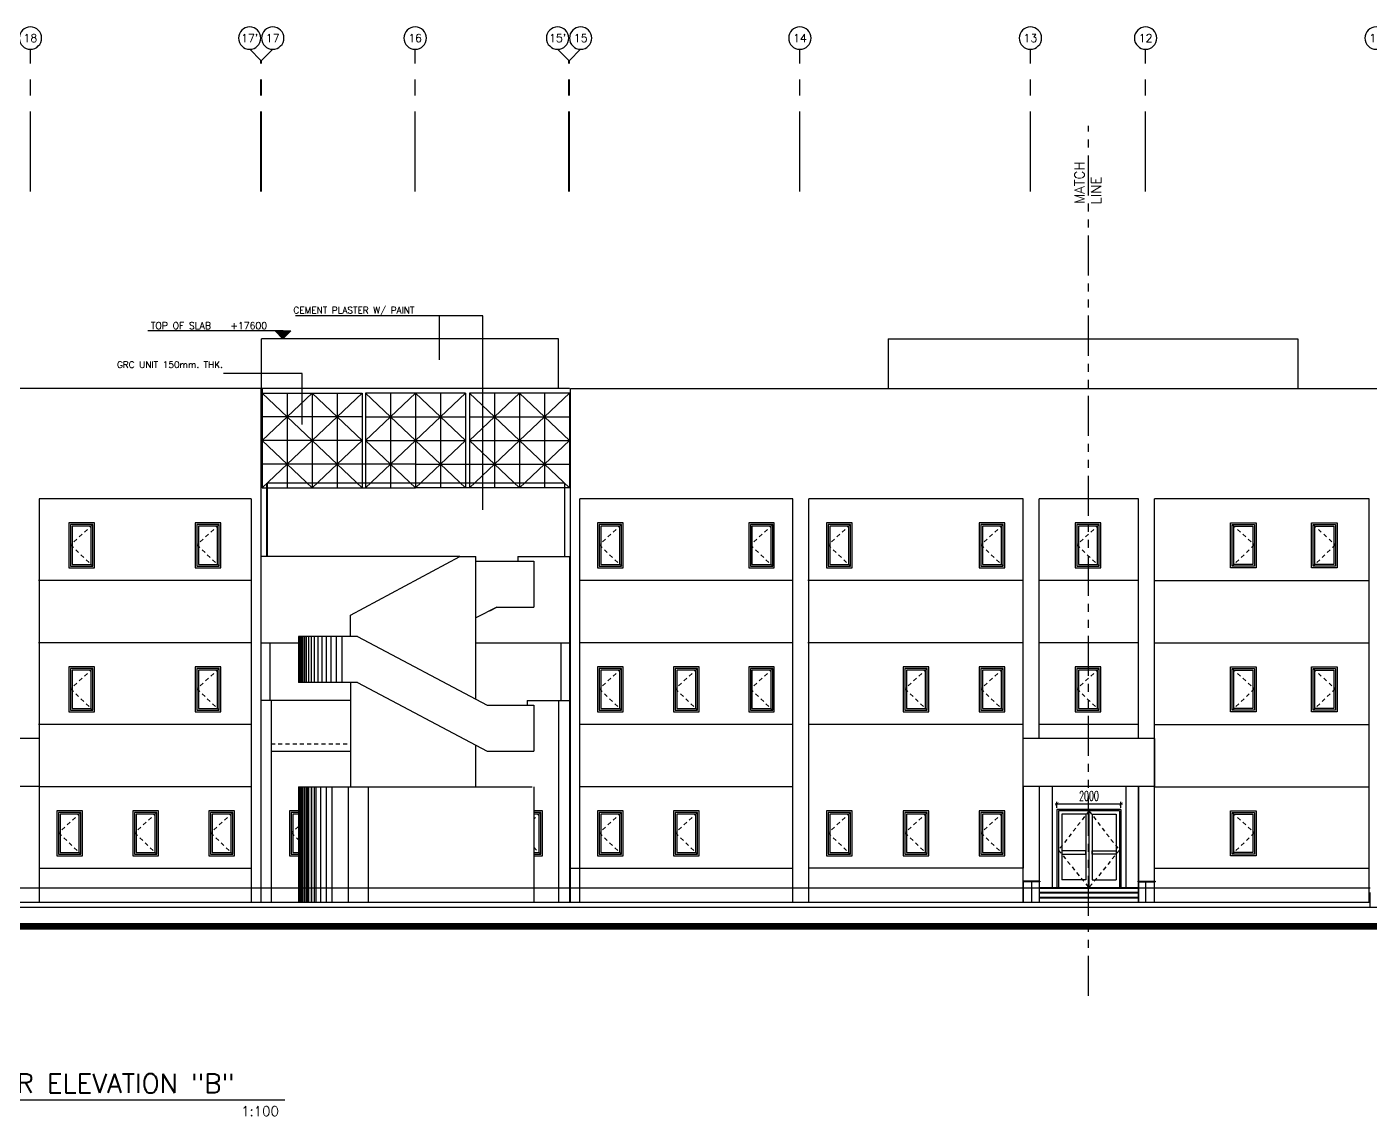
# Model space of a CAD drawing. Extents: x 417569 to 835280, y 43365 to 86819.
# Drawn here: x 417730.31 to 417772.28, y 43390.97 to 43424.99 of the extents above; entities that cross this region are included whole.
import ezdxf
from ezdxf.enums import TextEntityAlignment as Align

# ---------------------------------------------------------------- set-up
doc = ezdxf.new("R2010")
doc.units = 0
doc.header["$MEASUREMENT"] = 0
doc.header["$PDMODE"] = 3
doc.header["$PDSIZE"] = 0.1
for name, pattern in [('CENTERX2', [4, 2.5, -0.5, 0.5, -0.5]), ('HIDDEN2', [0.1875, 0.125, -0.0625]), ('PHANTOM', [2.5, 1.25, -0.25, 0.25, -0.25, 0.25, -0.25])]:
    doc.linetypes.add(name, pattern=pattern)
doc.layers.get('0').update_dxf_attribs({"linetype": 'CONTINUOUS'})
doc.layers.get('DEFPOINTS').update_dxf_attribs({"linetype": 'CONTINUOUS'})
for name, color, linetype in [('AX', 6, 'CONTINUOUS'), ('AX-CR', 2, 'CONTINUOUS'), ('AX-TXT', 2, 'CONTINUOUS'), ('AXES', 11, 'CENTERX2'), ('AXES3', 1, 'PHANTOM'), ('BORDER', 4, 'CONTINUOUS'), ('DIM-IN', 7, 'CONTINUOUS'), ('DIM-OUT', 4, 'CONTINUOUS'), ('DOOR', 7, 'CONTINUOUS'), ('EL', 2, 'CONTINUOUS'), ('EL-LEVS', 4, 'CONTINUOUS'), ('EL-LEVT', 4, 'CONTINUOUS'), ('HAT', 11, 'CONTINUOUS'), ('Hatch', 4, 'CONTINUOUS'), ('STR', 5, 'CONTINUOUS'), ('WALL', 2, 'CONTINUOUS'), ('WIN', 4, 'CONTINUOUS')]:
    doc.layers.add(name, color=color, linetype=linetype)
doc.styles.add('ROMANS', font='ROMANS.shx', dxfattribs={"width": 0.6})
doc.styles.add('S', font='ROMANS.SHX')
doc.dimstyles.new('STANDARD in', dxfattribs={"dimtxt": 0.3, "dimasz": 0.1, "dimexe": 0.07, "dimexo": 0.05, "dimgap": 0.1, "dimtad": 1, "dimdec": 0, "dimlfac": 1000, "dimzin": 0, "dimdsep": 46, "dimtxsty": 'ROMANS', "dimblk": 'ARCHTICK', "dimcen": 0.05, "dimdle": 0.05, "dimclrd": 4, "dimclre": 4, "dimclrt": 2, "dimadec": 0, "dimazin": 0, "dimtfac": 1, "dimtdec": 0, "dimtmove": 2, "dimatfit": 3, "dimldrblk": 'ARCHTICK', "dimfxl": 0, "dimtolj": 1, "dimtzin": 0, "dimarcsym": 0})

# ---------------------------------------------------------------- blocks, each defined once
blk = doc.blocks.new('EL-LEV1')
at = {"layer": 'EL-LEVS'}
blk.add_lwpolyline([(0, 0), (300, 300), (-300, 300)], close=True, dxfattribs=at)
blk.add_solid([(-300, 300), (300, 300), (0, 0)], dxfattribs=at)
at = {"layer": 'EL-LEVT', "style": 'S'}
for tag, p in [('+0000', (534, 369)), ('ELEVATION', (2089, 369))]:
    blk.add_attdef(tag, p, '', height=260, dxfattribs=at)
blk = doc.blocks.new('AXU')
at = {"layer": 'AX-CR'}
blk.add_circle((0, 350), 350, dxfattribs=at)
at = {"layer": 'AX-TXT', "style": 'ROMANS'}
blk.add_attdef('AX', text='', height=250, dxfattribs=at).set_placement((0, 350), align=Align.MIDDLE)
blk = doc.blocks.new('_ARCHTICK')
at = {"color": 0, "linetype": 'ByBlock', "const_width": 0.15}
blk.add_lwpolyline([(-0.5, -0.5), (0.5, 0.5)], dxfattribs=at)
blk = doc.blocks.new('*D36')
at = {"layer": 'DEFPOINTS', "color": 0}
for p in [(417762.493, 43400.55), (417764.493, 43400.72), (417764.493, 43400.55)]:
    blk.add_point(p, dxfattribs=at)
at = {"layer": 'Hatch', "color": 4, "lineweight": -2}
for p, q in [((417762.443, 43400.72), (417764.543, 43400.72)), ((417762.493, 43400.6), (417762.493, 43400.79)), ((417764.493, 43400.6), (417764.493, 43400.79))]:
    blk.add_line(p, q, dxfattribs=at)
at = {"layer": 'Hatch', "color": 4, "lineweight": -2, "xscale": 0.1, "yscale": 0.1, "zscale": 0.1, "rotation": 180}
blk.add_blockref('_ARCHTICK', (417762.493, 43400.72), dxfattribs=at)
at = {"layer": 'Hatch', "color": 4, "lineweight": -2, "xscale": 0.1, "yscale": 0.1, "zscale": 0.1}
blk.add_blockref('_ARCHTICK', (417764.493, 43400.72), dxfattribs=at)
at = {"layer": 'Hatch', "color": 2, "insert": (417763.493, 43400.97), "char_height": 0.3, "attachment_point": 5, "style": 'ROMANS'}
blk.add_mtext('\\A1;2000', dxfattribs=at)

msp = doc.modelspace()

# ---------------------------------------------------------------- linework, layer by layer
for p, q in [((417737.6438, 43413.7002), (417737.6438, 43415.2502)), ((417746.925, 43415.2502), (417737.6438, 43415.2502)), ((417746.925, 43413.7002), (417746.925, 43415.2502)), ((417737.8022, 43410.7369), (417737.8022, 43408.4535)), ((417737.8242, 43410.7369), (417737.8242, 43408.4535)), ((417747.1075, 43410.7369), (417747.1075, 43408.4535)), ((417737.9438, 43402.3697), (417740.4186, 43402.3697))]:
    msp.add_line(p, q)
at = {"color": 11, "linetype": 'HIDDEN2'}
msp.add_line((417737.9438, 43402.6002), (417740.4186, 43402.6002), dxfattribs=at)
at = {"layer": 'AXES'}
for p, q in [((417730.4238, 43419.8482), (417730.4238, 43424.2938)), ((417737.6238, 43423.9438), (417737.2738, 43424.2938)), ((417737.6238, 43419.8482), (417737.6238, 43423.9438)), ((417737.6438, 43423.9438), (417737.9938, 43424.2938)), ((417737.6438, 43419.8482), (417737.6438, 43423.9438)), ((417742.4438, 43419.8482), (417742.4438, 43424.2938)), ((417747.2438, 43423.9438), (417746.8938, 43424.2938)), ((417747.2438, 43419.8482), (417747.2438, 43423.9438)), ((417747.2638, 43423.9438), (417747.6138, 43424.2938)), ((417747.2638, 43419.8482), (417747.2638, 43423.9438)), ((417754.4638, 43419.8482), (417754.4638, 43424.2938)), ((417761.6638, 43419.8482), (417761.6638, 43424.2938)), ((417765.2638, 43419.8482), (417765.2638, 43424.2938))]:
    msp.add_line(p, q, dxfattribs=at)
at = {"layer": 'AXES3'}
msp.add_line((417763.4782, 43394.7226), (417763.4782, 43421.9033), dxfattribs=at)
at = {"layer": 'BORDER', "color": 6}
msp.add_line((417726.5929, 43391.4808), (417738.3686, 43391.4808), dxfattribs=at)
at = {"layer": 'DIM-IN', "color": 7}
for p, q in [((417739.2524, 43415.9639), (417738.7053, 43415.9639)), ((417744.5624, 43415.9639), (417739.2524, 43415.9639)), ((417743.2034, 43414.5949), (417743.2034, 43415.9639)), ((417744.5624, 43409.9117), (417744.5624, 43415.9639)), ((417738.9179, 43414.1671), (417736.4572, 43414.1671)), ((417738.9179, 43412.5729), (417738.9179, 43414.1671))]:
    msp.add_line(p, q, dxfattribs=at)
at = {"layer": 'DIM-OUT'}
for p, q in [((417737.9438, 43403.9535), (417737.6238, 43403.9535)), ((417772.2776, 43397.6502), (417772.2776, 43397.9502)), ((417772.2776, 43397.5002), (417772.2776, 43397.6502))]:
    msp.add_line(p, q, dxfattribs=at)
at = {"layer": 'DOOR'}
for p, q in [((417762.4927, 43400.5502), (417762.4927, 43398.1002)), ((417764.4927, 43400.5502), (417762.4927, 43400.5502)), ((417762.5427, 43400.5002), (417762.5427, 43398.1002)), ((417764.4427, 43400.5002), (417762.5427, 43400.5002)), ((417763.4927, 43400.5002), (417763.4927, 43398.1002)), ((417764.4427, 43400.5002), (417764.4427, 43398.1002)), ((417764.4927, 43400.5502), (417764.4927, 43398.1002)), ((417762.6427, 43400.4002), (417762.6427, 43398.3502)), ((417763.3927, 43400.4002), (417762.6427, 43400.4002)), ((417763.3927, 43400.4002), (417763.3927, 43398.3502)), ((417763.5927, 43400.4002), (417763.5927, 43398.3502)), ((417763.5927, 43400.4002), (417764.3427, 43400.4002)), ((417764.3427, 43400.4002), (417764.3427, 43398.3502)), ((417763.3927, 43398.3502), (417762.6427, 43398.3502)), ((417763.5927, 43398.3502), (417764.3427, 43398.3502))]:
    msp.add_line(p, q, dxfattribs=at)
at = {"layer": 'DOOR', "linetype": 'HIDDEN2'}
for p, q in [((417763.4927, 43400.5002), (417762.5427, 43399.2752)), ((417763.4927, 43400.5002), (417764.4427, 43399.2752)), ((417762.5427, 43399.2752), (417763.4927, 43398.1002)), ((417764.4427, 43399.2752), (417763.4927, 43398.1002))]:
    msp.add_line(p, q, dxfattribs=at)
at = {"layer": 'DOOR', "color": 4}
for points in [[(417762.6427, 43399.1502), (417763.3927, 43399.1502), (417763.3927, 43399.2502), (417762.6427, 43399.2502)], [(417764.3427, 43399.1502), (417763.5927, 43399.1502), (417763.5927, 43399.2502), (417764.3427, 43399.2502)]]:
    msp.add_lwpolyline(points, close=True, dxfattribs=at)
at = {"layer": 'EL', "color": 6}
for p, q in [((417737.6238, 43413.7002), (417713.4738, 43413.7002)), ((417737.6238, 43413.7002), (417737.6238, 43397.6502)), ((417737.6238, 43413.7002), (417737.6238, 43397.6502)), ((417747.2927, 43413.7002), (417779.6927, 43413.7002)), ((417747.2927, 43397.6502), (417747.2927, 43413.7002)), ((417730.7027, 43410.2502), (417730.7027, 43397.6502)), ((417737.3238, 43410.2502), (417730.7027, 43410.2502)), ((417737.3238, 43410.2502), (417737.3238, 43397.6502)), ((417747.5927, 43397.6502), (417747.5927, 43410.2502)), ((417754.2427, 43410.2502), (417747.5927, 43410.2502)), ((417754.2427, 43397.6502), (417754.2427, 43410.2502)), ((417754.7427, 43397.6502), (417754.7427, 43410.2502)), ((417761.4427, 43410.2502), (417754.7427, 43410.2502)), ((417761.4427, 43398.31), (417761.4427, 43410.2502)), ((417761.9427, 43402.76), (417761.9427, 43410.2502)), ((417765.0427, 43410.2502), (417761.9427, 43410.2502)), ((417765.0427, 43402.76), (417765.0427, 43410.2502)), ((417765.0427, 43403.9458), (417765.0427, 43410.2502)), ((417765.5427, 43398.31), (417765.5427, 43410.2502)), ((417772.2427, 43410.2502), (417765.5427, 43410.2502)), ((417772.2427, 43397.6502), (417772.2427, 43410.2502)), ((417740.6441, 43405.946), (417738.7971, 43405.946)), ((417738.7971, 43405.946), (417738.7971, 43404.5142)), ((417740.6441, 43405.946), (417744.6911, 43403.8002)), ((417740.6441, 43404.5142), (417738.7971, 43404.5142)), ((417740.6441, 43404.5142), (417744.6886, 43402.3697)), ((417744.6911, 43403.8002), (417746.1477, 43403.8002)), ((417746.1477, 43403.8002), (417746.1477, 43402.3697)), ((417730.7027, 43402.76), (417712.2027, 43402.76)), ((417761.4427, 43401.26), (417761.4427, 43402.76)), ((417765.5427, 43402.76), (417761.4427, 43402.76)), ((417765.5427, 43402.76), (417765.5427, 43401.26)), ((417744.6886, 43402.3697), (417746.1477, 43402.3697)), ((417730.7027, 43401.26), (417712.2027, 43401.26)), ((417765.5427, 43401.26), (417761.4427, 43401.26)), ((417738.7971, 43401.2502), (417746.1014, 43401.2502)), ((417738.7971, 43401.2502), (417738.7971, 43397.6502)), ((417746.1477, 43401.2502), (417746.1477, 43397.6502)), ((417761.9427, 43401.2502), (417761.9427, 43398.31)), ((417765.0427, 43401.2502), (417765.0427, 43398.31)), ((417765.0427, 43398.31), (417765.0427, 43401.2502)), ((417765.0427, 43397.6502), (417765.0427, 43398.29)), ((417765.5427, 43397.6502), (417765.5427, 43398.29))]:
    msp.add_line(p, q, dxfattribs=at)
at = {"layer": 'EL', "color": 4}
for p, q in [((417747.2658, 43413.7002), (417737.6658, 43413.7002)), ((417737.6658, 43413.7002), (417737.6658, 43410.594)), ((417737.6658, 43412.0705), (417739.2292, 43413.5469)), ((417737.6658, 43413.5469), (417740.7926, 43413.5469)), ((417737.6658, 43413.5469), (417740.7926, 43410.594)), ((417737.6658, 43410.594), (417740.7926, 43413.5469)), ((417738.4475, 43413.5469), (417738.4475, 43410.594)), ((417739.2292, 43413.5469), (417740.7926, 43412.0705)), ((417739.2292, 43413.5469), (417739.2292, 43410.594)), ((417740.0109, 43413.5469), (417740.0109, 43410.594)), ((417740.7926, 43413.5469), (417740.7926, 43410.594)), ((417742.4582, 43413.5469), (417740.8949, 43412.0705)), ((417744.0216, 43413.5469), (417740.8949, 43413.5469)), ((417744.0216, 43410.594), (417740.8949, 43413.5469)), ((417744.0216, 43413.5469), (417740.8949, 43410.594)), ((417740.8949, 43413.5469), (417740.8949, 43410.594)), ((417741.6766, 43413.5469), (417741.6766, 43410.594)), ((417742.4582, 43413.5469), (417742.4582, 43410.594)), ((417744.0216, 43412.0705), (417742.4582, 43413.5469)), ((417743.2399, 43413.5469), (417743.2399, 43410.594)), ((417744.0216, 43413.5469), (417744.0216, 43410.594)), ((417745.7025, 43413.5469), (417744.1391, 43412.0705)), ((417747.2658, 43413.5469), (417744.1391, 43413.5469)), ((417744.1391, 43413.5469), (417744.1391, 43410.594)), ((417747.2658, 43413.5469), (417744.1391, 43410.594)), ((417747.2658, 43410.594), (417744.1391, 43413.5469)), ((417744.9208, 43413.5469), (417744.9208, 43410.594)), ((417747.2658, 43412.0705), (417745.7025, 43413.5469)), ((417745.7025, 43413.5469), (417745.7025, 43410.594)), ((417746.4842, 43413.5469), (417746.4842, 43410.594)), ((417747.2658, 43413.5469), (417747.2658, 43410.594)), ((417740.7926, 43412.8087), (417737.6658, 43412.8087)), ((417740.8949, 43412.8087), (417744.0216, 43412.8087)), ((417744.1391, 43412.8087), (417747.2658, 43412.8087)), ((417740.7926, 43412.0705), (417737.6658, 43412.0705)), ((417739.2292, 43410.594), (417737.6658, 43412.0705)), ((417740.7926, 43412.0705), (417739.2292, 43410.594)), ((417740.8949, 43412.0705), (417742.4582, 43410.594)), ((417740.8949, 43412.0705), (417744.0216, 43412.0705)), ((417742.4582, 43410.594), (417744.0216, 43412.0705)), ((417744.1391, 43412.0705), (417747.2658, 43412.0705)), ((417744.1391, 43412.0705), (417745.7025, 43410.594)), ((417745.7025, 43410.594), (417747.2658, 43412.0705)), ((417742.4582, 43411.3323), (417737.6658, 43411.3323)), ((417742.4582, 43411.3323), (417747.2658, 43411.3323)), ((417737.6658, 43410.594), (417742.4582, 43410.594)), ((417747.2658, 43410.594), (417742.4582, 43410.594)), ((417761.4427, 43401.2502), (417761.4427, 43398.71))]:
    msp.add_line(p, q, dxfattribs=at)
at = {"layer": 'EL'}
for p, q in [((417742.4582, 43410.7369), (417737.8242, 43410.7369)), ((417747.1075, 43410.7369), (417742.4582, 43410.7369)), ((417740.4186, 43405.946), (417740.4186, 43406.189)), ((417745.9479, 43403.9535), (417747.2727, 43403.9535)), ((417745.9479, 43403.9535), (417745.9479, 43403.8002))]:
    msp.add_line(p, q, dxfattribs=at)
at = {"layer": 'EL', "color": 2}
for p, q in [((417762.3427, 43401.2502), (417762.3427, 43398.1002)), ((417764.6427, 43401.2502), (417764.6427, 43398.1002)), ((417761.4227, 43398.31), (417761.4227, 43398.29)), ((417761.9627, 43398.31), (417761.4227, 43398.31)), ((417761.9627, 43398.29), (417761.4227, 43398.29)), ((417761.4427, 43398.29), (417761.4427, 43397.66)), ((417761.4427, 43397.6502), (417761.4427, 43398.29)), ((417761.9427, 43398.29), (417761.9427, 43397.66)), ((417761.9427, 43398.29), (417761.9427, 43397.6502)), ((417761.9627, 43398.31), (417761.9627, 43398.29)), ((417765.0227, 43398.31), (417765.0227, 43398.29)), ((417765.0227, 43398.31), (417765.5627, 43398.31)), ((417765.0227, 43398.29), (417765.5627, 43398.29)), ((417765.0427, 43398.29), (417765.0427, 43397.66)), ((417765.5427, 43397.6502), (417765.5427, 43398.29)), ((417765.5627, 43398.31), (417765.5627, 43398.29)), ((417738.2447, 43397.6502), (417745.755, 43397.6502))]:
    msp.add_line(p, q, dxfattribs=at)
at = {"layer": 'EL-LEVS'}
msp.add_line((417738.3244, 43415.4954), (417734.0884, 43415.4954), dxfattribs=at)
at = {"layer": 'HAT', "color": 254}
for p, q in [((417738.804, 43405.946), (417738.804, 43404.5142)), ((417738.8123, 43405.946), (417738.8123, 43404.5142)), ((417738.8227, 43405.946), (417738.8227, 43404.5142)), ((417738.8409, 43405.946), (417738.8409, 43404.5142)), ((417738.8652, 43405.946), (417738.8652, 43404.5142)), ((417738.8941, 43405.946), (417738.8941, 43404.5142)), ((417738.9343, 43405.946), (417738.9343, 43404.5142)), ((417738.9826, 43405.946), (417738.9826, 43404.5142)), ((417739.0416, 43405.946), (417739.0416, 43404.5142)), ((417739.1114, 43405.946), (417739.1114, 43404.5142)), ((417739.1973, 43405.946), (417739.1973, 43404.5142)), ((417739.2938, 43405.946), (417739.2938, 43404.5142)), ((417739.4039, 43405.946), (417739.4039, 43404.5142)), ((417739.5246, 43405.946), (417739.5246, 43404.5142)), ((417739.6587, 43405.946), (417739.6587, 43404.5142)), ((417739.8117, 43405.946), (417739.8117, 43404.5142)), ((417739.9807, 43405.946), (417739.9807, 43404.5142)), ((417740.1578, 43405.946), (417740.1578, 43404.5142))]:
    msp.add_line(p, q, dxfattribs=at)
at = {"layer": 'HAT', "color": 11}
for p, q in [((417738.804, 43401.2502), (417738.804, 43397.6502)), ((417738.8123, 43401.2502), (417738.8123, 43397.6502)), ((417738.8227, 43401.2502), (417738.8227, 43397.6502)), ((417738.8409, 43401.2502), (417738.8409, 43397.6502)), ((417738.8652, 43401.2502), (417738.8652, 43397.6502)), ((417738.8941, 43401.2502), (417738.8941, 43397.6502)), ((417738.9343, 43401.2502), (417738.9343, 43397.6502)), ((417738.9826, 43401.2502), (417738.9826, 43397.6502)), ((417739.0416, 43401.2502), (417739.0416, 43397.6502)), ((417739.0839, 43401.2502), (417739.0839, 43397.6502)), ((417739.1114, 43401.2502), (417739.1114, 43397.6502)), ((417739.1973, 43401.2502), (417739.1973, 43397.6502)), ((417739.2046, 43401.2502), (417739.2046, 43397.6502)), ((417739.2938, 43401.2502), (417739.2938, 43397.6502)), ((417739.3387, 43401.2502), (417739.3387, 43397.6502)), ((417739.4917, 43401.2502), (417739.4917, 43397.6502)), ((417739.6607, 43401.2502), (417739.6607, 43397.6502)), ((417739.8378, 43401.2502), (417739.8378, 43397.6502)), ((417740.3466, 43401.2502), (417740.3466, 43397.6502)), ((417740.9759, 43401.2502), (417740.9759, 43397.6502))]:
    msp.add_line(p, q, dxfattribs=at)
at = {"layer": 'STR', "color": 8}
msp.add_line((417761.4427, 43398.71), (417754.7427, 43398.71), dxfattribs=at)
at = {"layer": 'STR'}
for p, q in [((417765.0427, 43398.1002), (417761.9427, 43398.1002)), ((417765.0427, 43398.0802), (417761.9427, 43398.0802)), ((417765.0427, 43397.9502), (417761.9427, 43397.9502)), ((417765.0427, 43397.9302), (417761.9427, 43397.9302)), ((417765.0427, 43397.8002), (417761.9427, 43397.8002)), ((417765.0427, 43397.7802), (417761.9427, 43397.7802))]:
    msp.add_line(p, q, dxfattribs=at)
at = {"layer": 'WALL'}
for p, q in [((417740.4186, 43406.617), (417743.8386, 43408.4535)), ((417743.8386, 43408.4535), (417744.3386, 43408.4535)), ((417744.3386, 43403.9871), (417744.3386, 43408.4535)), ((417747.2727, 43397.6502), (417747.2727, 43408.4535)), ((417744.3386, 43408.3002), (417746.1477, 43408.3002)), ((417746.1477, 43408.3002), (417746.1477, 43406.8697)), ((417737.3238, 43407.7002), (417730.6738, 43407.7002)), ((417754.2138, 43407.7002), (417747.5927, 43407.7002)), ((417761.4427, 43407.7002), (417754.7138, 43407.7002)), ((417765.0427, 43407.7002), (417761.9427, 43407.7002)), ((417765.5427, 43407.7002), (417772.2427, 43407.7002)), ((417745.0002, 43406.8697), (417744.3386, 43406.5295)), ((417744.7728, 43406.756), (417745.0002, 43406.8697)), ((417745.0002, 43406.8697), (417746.1477, 43406.8697)), ((417740.4186, 43405.946), (417740.4186, 43406.617)), ((417737.3238, 43405.7502), (417730.6738, 43405.7502)), ((417754.2138, 43405.7502), (417747.5927, 43405.7502)), ((417761.4427, 43405.7502), (417754.7138, 43405.7502)), ((417765.0427, 43405.7502), (417761.9427, 43405.7502)), ((417765.5427, 43405.7502), (417772.2427, 43405.7502)), ((417740.4186, 43404.5142), (417740.4186, 43401.2502)), ((417737.9438, 43403.9535), (417737.9438, 43397.6502)), ((417737.9438, 43403.8002), (417737.9438, 43397.6502)), ((417746.925, 43403.9535), (417746.925, 43397.6502)), ((417737.3238, 43403.2002), (417730.6738, 43403.2002)), ((417754.2427, 43403.2002), (417747.5927, 43403.2002)), ((417761.4427, 43403.2002), (417754.7427, 43403.2002)), ((417765.0427, 43403.2002), (417761.9427, 43403.2002)), ((417765.5427, 43403.2002), (417772.2427, 43403.2002)), ((417744.3386, 43401.2502), (417744.3386, 43402.5446)), ((417737.3238, 43401.2502), (417730.7027, 43401.2502)), ((417754.2138, 43401.2502), (417747.5927, 43401.2502)), ((417765.5427, 43401.2502), (417772.2427, 43401.2502)), ((417737.3238, 43398.7002), (417730.7027, 43398.7002)), ((417754.2138, 43398.7002), (417747.2638, 43398.7002)), ((417765.5427, 43398.718), (417772.2427, 43398.718))]:
    msp.add_line(p, q, dxfattribs=at)
at = {"layer": 'WALL', "color": 4}
for p, q in [((417697.3724, 43398.1002), (417772.2776, 43398.1002)), ((417761.694, 43398.29), (417761.694, 43397.66)), ((417765.2625, 43398.29), (417765.2625, 43397.66)), ((417687.8052, 43397.5002), (417837.2534, 43397.5002)), ((417697.3724, 43397.6502), (417772.2776, 43397.6502))]:
    msp.add_line(p, q, dxfattribs=at)
at = {"layer": 'WALL', "const_width": 0.2044}
msp.add_lwpolyline([(417687.8309, 43396.8969), (417837.2534, 43396.8969)], dxfattribs=at)
at = {"layer": 'WIN'}
for p, q in [((417757.2169, 43415.2502), (417757.2169, 43413.7002)), ((417757.2169, 43415.2502), (417770.0169, 43415.2502)), ((417770.0169, 43415.2502), (417770.0169, 43413.7002)), ((417743.8393, 43408.4535), (417737.6238, 43408.4535)), ((417745.6479, 43408.4535), (417747.2727, 43408.4535)), ((417745.6479, 43408.4535), (417745.6479, 43408.3002)), ((417737.6438, 43405.7502), (417738.7971, 43405.7502)), ((417737.8997, 43405.7502), (417737.8997, 43403.9535)), ((417744.3386, 43405.7502), (417747.2727, 43405.7502)), ((417746.9968, 43405.7502), (417746.9968, 43403.9535)), ((417740.4186, 43403.9535), (417737.9438, 43403.9535))]:
    msp.add_line(p, q, dxfattribs=at)
at = {"layer": 'WIN', "linetype": 'HIDDEN2'}
for p, q in [((417732.3727, 43409.4491), (417731.6749, 43408.8154)), ((417736.3227, 43409.4491), (417735.6249, 43408.8154)), ((417748.8916, 43409.4491), (417748.1937, 43408.8154)), ((417753.6127, 43409.4491), (417752.9149, 43408.8154)), ((417756.0416, 43409.4491), (417755.3437, 43408.8154)), ((417760.8127, 43409.4491), (417760.1149, 43408.8154)), ((417763.8127, 43409.4491), (417763.1149, 43408.8154)), ((417767.9687, 43409.4491), (417768.6666, 43408.8154)), ((417770.4937, 43409.4491), (417771.1916, 43408.8154)), ((417731.6749, 43408.8154), (417732.3727, 43408.1513)), ((417735.6249, 43408.8154), (417736.3227, 43408.1513)), ((417748.1937, 43408.8154), (417748.8916, 43408.1513)), ((417752.9149, 43408.8154), (417753.6127, 43408.1513)), ((417755.3437, 43408.8154), (417756.0416, 43408.1513)), ((417760.1149, 43408.8154), (417760.8127, 43408.1513)), ((417763.1149, 43408.8154), (417763.8127, 43408.1513)), ((417768.6666, 43408.8154), (417767.9687, 43408.1513)), ((417771.1916, 43408.8154), (417770.4937, 43408.1513)), ((417732.3727, 43404.9491), (417731.6749, 43404.3154)), ((417736.3227, 43404.9491), (417735.6249, 43404.3154)), ((417748.8916, 43404.9491), (417748.1937, 43404.3154)), ((417751.2666, 43404.9491), (417750.5687, 43404.3154)), ((417753.6127, 43404.9491), (417752.9149, 43404.3154)), ((417758.4416, 43404.9491), (417757.7437, 43404.3154)), ((417760.8127, 43404.9491), (417760.1149, 43404.3154)), ((417763.8127, 43404.9491), (417763.1149, 43404.3154)), ((417767.9687, 43404.9491), (417768.6666, 43404.3154)), ((417770.4937, 43404.9491), (417771.1916, 43404.3154)), ((417731.6749, 43404.3154), (417732.3727, 43403.6513)), ((417735.6249, 43404.3154), (417736.3227, 43403.6513)), ((417748.1937, 43404.3154), (417748.8916, 43403.6513)), ((417750.5687, 43404.3154), (417751.2666, 43403.6513)), ((417752.9149, 43404.3154), (417753.6127, 43403.6513)), ((417757.7437, 43404.3154), (417758.4416, 43403.6513)), ((417760.1149, 43404.3154), (417760.8127, 43403.6513)), ((417763.1149, 43404.3154), (417763.8127, 43403.6513)), ((417768.6666, 43404.3154), (417767.9687, 43403.6513)), ((417771.1916, 43404.3154), (417770.4937, 43403.6513)), ((417732.0016, 43400.4491), (417731.3037, 43399.8154)), ((417734.3766, 43400.4491), (417733.6787, 43399.8154)), ((417736.7516, 43400.4491), (417736.0537, 43399.8154)), ((417746.3716, 43400.4491), (417746.1477, 43400.2458)), ((417748.8916, 43400.4491), (417748.1937, 43399.8154)), ((417751.2666, 43400.4491), (417750.5687, 43399.8154)), ((417756.0416, 43400.4491), (417755.3437, 43399.8154)), ((417758.4416, 43400.4491), (417757.7437, 43399.8154)), ((417760.8127, 43400.4491), (417760.1149, 43399.8154)), ((417767.9687, 43400.4491), (417768.6666, 43399.8154)), ((417738.7971, 43400.0183), (417738.5737, 43399.8154)), ((417731.3037, 43399.8154), (417732.0016, 43399.1513)), ((417733.6787, 43399.8154), (417734.3766, 43399.1513)), ((417736.0537, 43399.8154), (417736.7516, 43399.1513)), ((417738.5737, 43399.8154), (417738.7971, 43399.6028)), ((417748.1937, 43399.8154), (417748.8916, 43399.1513)), ((417750.5687, 43399.8154), (417751.2666, 43399.1513)), ((417755.3437, 43399.8154), (417756.0416, 43399.1513)), ((417757.7437, 43399.8154), (417758.4416, 43399.1513)), ((417760.1149, 43399.8154), (417760.8127, 43399.1513)), ((417768.6666, 43399.8154), (417767.9687, 43399.1513)), ((417746.1477, 43399.3644), (417746.3716, 43399.1513))]:
    msp.add_line(p, q, dxfattribs=at)
at = {"layer": 'WIN', "color": 4}
for points in [[(417732.4238, 43409.5002), (417731.6238, 43409.5002), (417731.6238, 43408.1002), (417732.4238, 43408.1002)], [(417736.3738, 43409.5002), (417735.5738, 43409.5002), (417735.5738, 43408.1002), (417736.3738, 43408.1002)], [(417748.9427, 43409.5002), (417748.1427, 43409.5002), (417748.1427, 43408.1002), (417748.9427, 43408.1002)], [(417753.6638, 43409.5002), (417752.8638, 43409.5002), (417752.8638, 43408.1002), (417753.6638, 43408.1002)], [(417756.0927, 43409.5002), (417755.2927, 43409.5002), (417755.2927, 43408.1002), (417756.0927, 43408.1002)], [(417760.8638, 43409.5002), (417760.0638, 43409.5002), (417760.0638, 43408.1002), (417760.8638, 43408.1002)], [(417763.8638, 43409.5002), (417763.0638, 43409.5002), (417763.0638, 43408.1002), (417763.8638, 43408.1002)], [(417767.9177, 43409.5002), (417768.7177, 43409.5002), (417768.7177, 43408.1002), (417767.9177, 43408.1002)], [(417770.4427, 43409.5002), (417771.2427, 43409.5002), (417771.2427, 43408.1002), (417770.4427, 43408.1002)], [(417732.4238, 43405.0002), (417731.6238, 43405.0002), (417731.6238, 43403.6002), (417732.4238, 43403.6002)], [(417736.3738, 43405.0002), (417735.5738, 43405.0002), (417735.5738, 43403.6002), (417736.3738, 43403.6002)], [(417748.9427, 43405.0002), (417748.1427, 43405.0002), (417748.1427, 43403.6002), (417748.9427, 43403.6002)], [(417751.3177, 43405.0002), (417750.5177, 43405.0002), (417750.5177, 43403.6002), (417751.3177, 43403.6002)], [(417753.6638, 43405.0002), (417752.8638, 43405.0002), (417752.8638, 43403.6002), (417753.6638, 43403.6002)], [(417758.4927, 43405.0002), (417757.6927, 43405.0002), (417757.6927, 43403.6002), (417758.4927, 43403.6002)], [(417760.8638, 43405.0002), (417760.0638, 43405.0002), (417760.0638, 43403.6002), (417760.8638, 43403.6002)], [(417763.8638, 43405.0002), (417763.0638, 43405.0002), (417763.0638, 43403.6002), (417763.8638, 43403.6002)], [(417767.9177, 43405.0002), (417768.7177, 43405.0002), (417768.7177, 43403.6002), (417767.9177, 43403.6002)], [(417770.4427, 43405.0002), (417771.2427, 43405.0002), (417771.2427, 43403.6002), (417770.4427, 43403.6002)], [(417732.0527, 43400.5002), (417731.2527, 43400.5002), (417731.2527, 43399.1002), (417732.0527, 43399.1002)], [(417734.4277, 43400.5002), (417733.6277, 43400.5002), (417733.6277, 43399.1002), (417734.4277, 43399.1002)], [(417736.8027, 43400.5002), (417736.0027, 43400.5002), (417736.0027, 43399.1002), (417736.8027, 43399.1002)], [(417748.9427, 43400.5002), (417748.1427, 43400.5002), (417748.1427, 43399.1002), (417748.9427, 43399.1002)], [(417751.3177, 43400.5002), (417750.5177, 43400.5002), (417750.5177, 43399.1002), (417751.3177, 43399.1002)], [(417756.0927, 43400.5002), (417755.2927, 43400.5002), (417755.2927, 43399.1002), (417756.0927, 43399.1002)], [(417758.4927, 43400.5002), (417757.6927, 43400.5002), (417757.6927, 43399.1002), (417758.4927, 43399.1002)], [(417760.8638, 43400.5002), (417760.0638, 43400.5002), (417760.0638, 43399.1002), (417760.8638, 43399.1002)], [(417767.9177, 43400.5002), (417768.7177, 43400.5002), (417768.7177, 43399.1002), (417767.9177, 43399.1002)]]:
    msp.add_lwpolyline(points, close=True, dxfattribs=at)
at = {"layer": 'WIN'}
for points in [[(417732.3727, 43409.4491), (417731.6749, 43409.4491), (417731.6749, 43408.1513), (417732.3727, 43408.1513)], [(417732.3216, 43409.398), (417731.726, 43409.398), (417731.726, 43408.2024), (417732.3216, 43408.2024)], [(417736.3227, 43409.4491), (417735.6249, 43409.4491), (417735.6249, 43408.1513), (417736.3227, 43408.1513)], [(417736.2716, 43409.398), (417735.676, 43409.398), (417735.676, 43408.2024), (417736.2716, 43408.2024)], [(417748.8916, 43409.4491), (417748.1937, 43409.4491), (417748.1937, 43408.1513), (417748.8916, 43408.1513)], [(417748.8405, 43409.398), (417748.2448, 43409.398), (417748.2448, 43408.2024), (417748.8405, 43408.2024)], [(417753.6127, 43409.4491), (417752.9149, 43409.4491), (417752.9149, 43408.1513), (417753.6127, 43408.1513)], [(417753.5616, 43409.398), (417752.966, 43409.398), (417752.966, 43408.2024), (417753.5616, 43408.2024)], [(417756.0416, 43409.4491), (417755.3437, 43409.4491), (417755.3437, 43408.1513), (417756.0416, 43408.1513)], [(417755.9905, 43409.398), (417755.3948, 43409.398), (417755.3948, 43408.2024), (417755.9905, 43408.2024)], [(417760.8127, 43409.4491), (417760.1149, 43409.4491), (417760.1149, 43408.1513), (417760.8127, 43408.1513)], [(417760.7616, 43409.398), (417760.166, 43409.398), (417760.166, 43408.2024), (417760.7616, 43408.2024)], [(417763.8127, 43409.4491), (417763.1149, 43409.4491), (417763.1149, 43408.1513), (417763.8127, 43408.1513)], [(417763.7616, 43409.398), (417763.166, 43409.398), (417763.166, 43408.2024), (417763.7616, 43408.2024)], [(417767.9687, 43409.4491), (417768.6666, 43409.4491), (417768.6666, 43408.1513), (417767.9687, 43408.1513)], [(417768.0198, 43409.398), (417768.6155, 43409.398), (417768.6155, 43408.2024), (417768.0198, 43408.2024)], [(417770.4937, 43409.4491), (417771.1916, 43409.4491), (417771.1916, 43408.1513), (417770.4937, 43408.1513)], [(417770.5448, 43409.398), (417771.1405, 43409.398), (417771.1405, 43408.2024), (417770.5448, 43408.2024)], [(417732.3727, 43404.9491), (417731.6749, 43404.9491), (417731.6749, 43403.6513), (417732.3727, 43403.6513)], [(417732.3216, 43404.898), (417731.726, 43404.898), (417731.726, 43403.7024), (417732.3216, 43403.7024)], [(417736.3227, 43404.9491), (417735.6249, 43404.9491), (417735.6249, 43403.6513), (417736.3227, 43403.6513)], [(417736.2716, 43404.898), (417735.676, 43404.898), (417735.676, 43403.7024), (417736.2716, 43403.7024)], [(417748.8916, 43404.9491), (417748.1937, 43404.9491), (417748.1937, 43403.6513), (417748.8916, 43403.6513)], [(417748.8405, 43404.898), (417748.2448, 43404.898), (417748.2448, 43403.7024), (417748.8405, 43403.7024)], [(417751.2666, 43404.9491), (417750.5687, 43404.9491), (417750.5687, 43403.6513), (417751.2666, 43403.6513)], [(417751.2155, 43404.898), (417750.6198, 43404.898), (417750.6198, 43403.7024), (417751.2155, 43403.7024)], [(417753.6127, 43404.9491), (417752.9149, 43404.9491), (417752.9149, 43403.6513), (417753.6127, 43403.6513)], [(417753.5616, 43404.898), (417752.966, 43404.898), (417752.966, 43403.7024), (417753.5616, 43403.7024)], [(417758.4416, 43404.9491), (417757.7437, 43404.9491), (417757.7437, 43403.6513), (417758.4416, 43403.6513)], [(417758.3905, 43404.898), (417757.7948, 43404.898), (417757.7948, 43403.7024), (417758.3905, 43403.7024)], [(417760.8127, 43404.9491), (417760.1149, 43404.9491), (417760.1149, 43403.6513), (417760.8127, 43403.6513)], [(417760.7616, 43404.898), (417760.166, 43404.898), (417760.166, 43403.7024), (417760.7616, 43403.7024)], [(417763.8127, 43404.9491), (417763.1149, 43404.9491), (417763.1149, 43403.6513), (417763.8127, 43403.6513)], [(417763.7616, 43404.898), (417763.166, 43404.898), (417763.166, 43403.7024), (417763.7616, 43403.7024)], [(417767.9687, 43404.9491), (417768.6666, 43404.9491), (417768.6666, 43403.6513), (417767.9687, 43403.6513)], [(417768.0198, 43404.898), (417768.6155, 43404.898), (417768.6155, 43403.7024), (417768.0198, 43403.7024)], [(417770.4937, 43404.9491), (417771.1916, 43404.9491), (417771.1916, 43403.6513), (417770.4937, 43403.6513)], [(417770.5448, 43404.898), (417771.1405, 43404.898), (417771.1405, 43403.7024), (417770.5448, 43403.7024)], [(417732.0016, 43400.4491), (417731.3037, 43400.4491), (417731.3037, 43399.1513), (417732.0016, 43399.1513)], [(417734.3766, 43400.4491), (417733.6787, 43400.4491), (417733.6787, 43399.1513), (417734.3766, 43399.1513)], [(417736.7516, 43400.4491), (417736.0537, 43400.4491), (417736.0537, 43399.1513), (417736.7516, 43399.1513)], [(417748.8916, 43400.4491), (417748.1937, 43400.4491), (417748.1937, 43399.1513), (417748.8916, 43399.1513)], [(417751.2666, 43400.4491), (417750.5687, 43400.4491), (417750.5687, 43399.1513), (417751.2666, 43399.1513)], [(417756.0416, 43400.4491), (417755.3437, 43400.4491), (417755.3437, 43399.1513), (417756.0416, 43399.1513)], [(417758.4416, 43400.4491), (417757.7437, 43400.4491), (417757.7437, 43399.1513), (417758.4416, 43399.1513)], [(417760.8127, 43400.4491), (417760.1149, 43400.4491), (417760.1149, 43399.1513), (417760.8127, 43399.1513)], [(417767.9687, 43400.4491), (417768.6666, 43400.4491), (417768.6666, 43399.1513), (417767.9687, 43399.1513)], [(417731.9505, 43400.398), (417731.3548, 43400.398), (417731.3548, 43399.2024), (417731.9505, 43399.2024)], [(417734.3255, 43400.398), (417733.7298, 43400.398), (417733.7298, 43399.2024), (417734.3255, 43399.2024)], [(417736.7005, 43400.398), (417736.1048, 43400.398), (417736.1048, 43399.2024), (417736.7005, 43399.2024)], [(417748.8405, 43400.398), (417748.2448, 43400.398), (417748.2448, 43399.2024), (417748.8405, 43399.2024)], [(417751.2155, 43400.398), (417750.6198, 43400.398), (417750.6198, 43399.2024), (417751.2155, 43399.2024)], [(417755.9905, 43400.398), (417755.3948, 43400.398), (417755.3948, 43399.2024), (417755.9905, 43399.2024)], [(417758.3905, 43400.398), (417757.7948, 43400.398), (417757.7948, 43399.2024), (417758.3905, 43399.2024)], [(417760.7616, 43400.398), (417760.166, 43400.398), (417760.166, 43399.2024), (417760.7616, 43399.2024)], [(417768.0198, 43400.398), (417768.6155, 43400.398), (417768.6155, 43399.2024), (417768.0198, 43399.2024)]]:
    msp.add_lwpolyline(points, close=True, dxfattribs=at)
at = {"layer": 'WIN', "color": 4}
for points in [[(417738.7971, 43400.5002), (417738.5227, 43400.5002), (417738.5227, 43399.1002), (417738.7971, 43399.1002)], [(417746.1477, 43399.1002), (417746.4227, 43399.1002), (417746.4227, 43400.5002), (417746.1477, 43400.5002)]]:
    msp.add_lwpolyline(points, dxfattribs=at)
at = {"layer": 'WIN'}
for points in [[(417738.7971, 43400.4491), (417738.5737, 43400.4491), (417738.5737, 43399.1513), (417738.7971, 43399.1513)], [(417746.1477, 43399.1513), (417746.3716, 43399.1513), (417746.3716, 43400.4491), (417746.1477, 43400.4491)], [(417738.7971, 43400.398), (417738.6248, 43400.398), (417738.6248, 43399.2024), (417738.7971, 43399.2024)], [(417746.1477, 43399.2024), (417746.3205, 43399.2024), (417746.3205, 43400.398), (417746.1477, 43400.398)]]:
    msp.add_lwpolyline(points, dxfattribs=at)

# ---------------------------------------------------------------- block references
at = {"layer": 'AX'}
ref = msp.add_blockref('AXU', (417761.6638, 43424.2938), dxfattribs=dict(at, xscale=-0.001000000047497451, yscale=0.0009999999892897904, zscale=0.001))
ref.add_attrib('AX', '13', dxfattribs={"layer": 'AX-TXT', "height": 0.25, "style": 'ROMANS'}).set_placement((417761.6638, 43424.6438), align=Align.MIDDLE)
ref = msp.add_blockref('AXU', (417761.6638, 43424.2938), dxfattribs=dict(at, xscale=-0.001000000047497451, yscale=0.0009999999892897904, zscale=0.001))
ref.add_attrib('AX', '13', dxfattribs={"layer": 'AX-TXT', "height": 0.25, "style": 'ROMANS'}).set_placement((417761.6638, 43424.6438), align=Align.MIDDLE)
ref = msp.add_blockref('AXU', (417765.2638, 43424.2938), dxfattribs=dict(at, xscale=-0.001000000047497451, yscale=0.0009999999892897904, zscale=0.001))
ref.add_attrib('AX', '12', dxfattribs={"layer": 'AX-TXT', "height": 0.25, "style": 'ROMANS'}).set_placement((417765.2638, 43424.6438), align=Align.MIDDLE)
ref = msp.add_blockref('AXU', (417765.2638, 43424.2938), dxfattribs=dict(at, xscale=-0.001000000047497451, yscale=0.0009999999892897904, zscale=0.001))
ref.add_attrib('AX', '12', dxfattribs={"layer": 'AX-TXT', "height": 0.25, "style": 'ROMANS'}).set_placement((417765.2638, 43424.6438), align=Align.MIDDLE)
ref = msp.add_blockref('AXU', (417772.4638, 43424.2938), dxfattribs=dict(at, xscale=-0.001000000047497451, yscale=0.0009999999892897904, zscale=0.001))
ref.add_attrib('AX', '11', dxfattribs={"layer": 'AX-TXT', "height": 0.25, "style": 'ROMANS'}).set_placement((417772.4638, 43424.6438), align=Align.MIDDLE)
at = {"layer": 'AXES'}
ref = msp.add_blockref('AXU', (417730.4238, 43424.2938), dxfattribs=dict(at, xscale=-0.001000000047497451, yscale=0.0009999999892897904, zscale=0.001))
ref.add_attrib('AX', '18', dxfattribs={"layer": 'AX-TXT', "height": 0.25, "style": 'ROMANS'}).set_placement((417730.4238, 43424.6438), align=Align.MIDDLE)
ref = msp.add_blockref('AXU', (417737.2738, 43424.2938), dxfattribs=dict(at, xscale=-0.001000000047497451, yscale=0.0009999999892897904, zscale=0.001))
ref.add_attrib('AX', "17'", dxfattribs={"layer": 'AX-TXT', "height": 0.25, "style": 'ROMANS'}).set_placement((417737.2738, 43424.6438), align=Align.MIDDLE)
ref = msp.add_blockref('AXU', (417737.9938, 43424.2938), dxfattribs=dict(at, xscale=-0.001000000047497451, yscale=0.0009999999892897904, zscale=0.001))
ref.add_attrib('AX', '17', dxfattribs={"layer": 'AX-TXT', "height": 0.25, "style": 'ROMANS'}).set_placement((417737.9938, 43424.6438), align=Align.MIDDLE)
ref = msp.add_blockref('AXU', (417742.4438, 43424.2938), dxfattribs=dict(at, xscale=-0.001000000047497451, yscale=0.0009999999892897904, zscale=0.001))
ref.add_attrib('AX', '16', dxfattribs={"layer": 'AX-TXT', "height": 0.25, "style": 'ROMANS'}).set_placement((417742.4438, 43424.6438), align=Align.MIDDLE)
ref = msp.add_blockref('AXU', (417746.8938, 43424.2938), dxfattribs=dict(at, xscale=-0.001000000047497451, yscale=0.0009999999892897904, zscale=0.001))
ref.add_attrib('AX', "15'", dxfattribs={"layer": 'AX-TXT', "height": 0.25, "style": 'ROMANS'}).set_placement((417746.8938, 43424.6438), align=Align.MIDDLE)
ref = msp.add_blockref('AXU', (417747.6138, 43424.2938), dxfattribs=dict(at, xscale=-0.001000000047497451, yscale=0.0009999999892897904, zscale=0.001))
ref.add_attrib('AX', '15', dxfattribs={"layer": 'AX-TXT', "height": 0.25, "style": 'ROMANS'}).set_placement((417747.6138, 43424.6438), align=Align.MIDDLE)
ref = msp.add_blockref('AXU', (417754.4638, 43424.2938), dxfattribs=dict(at, xscale=-0.001000000047497451, yscale=0.0009999999892897904, zscale=0.001))
ref.add_attrib('AX', '14', dxfattribs={"layer": 'AX-TXT', "height": 0.25, "style": 'ROMANS'}).set_placement((417754.4638, 43424.6438), align=Align.MIDDLE)
ref = msp.add_blockref('AXU', (417761.6638, 43424.2938), dxfattribs=dict(at, xscale=-0.001000000047497451, yscale=0.0009999999892897904, zscale=0.001))
ref.add_attrib('AX', '13', dxfattribs={"layer": 'AX-TXT', "height": 0.25, "style": 'ROMANS'}).set_placement((417761.6638, 43424.6438), align=Align.MIDDLE)
ref = msp.add_blockref('AXU', (417761.6638, 43424.2938), dxfattribs=dict(at, xscale=-0.001000000047497451, yscale=0.0009999999892897904, zscale=0.001))
ref.add_attrib('AX', '13', dxfattribs={"layer": 'AX-TXT', "height": 0.25, "style": 'ROMANS'}).set_placement((417761.6638, 43424.6438), align=Align.MIDDLE)
ref = msp.add_blockref('AXU', (417765.2638, 43424.2938), dxfattribs=dict(at, xscale=-0.001000000047497451, yscale=0.0009999999892897904, zscale=0.001))
ref.add_attrib('AX', '12', dxfattribs={"layer": 'AX-TXT', "height": 0.25, "style": 'ROMANS'}).set_placement((417765.2638, 43424.6438), align=Align.MIDDLE)
ref = msp.add_blockref('AXU', (417765.2638, 43424.2938), dxfattribs=dict(at, xscale=-0.001000000047497451, yscale=0.0009999999892897904, zscale=0.001))
ref.add_attrib('AX', '12', dxfattribs={"layer": 'AX-TXT', "height": 0.25, "style": 'ROMANS'}).set_placement((417765.2638, 43424.6438), align=Align.MIDDLE)
at = {"layer": 'EL-LEVS'}
ref = msp.add_blockref('EL-LEV1', (417738.3121, 43415.2502), dxfattribs=dict(at, xscale=-0.0008174454828660436, yscale=0.0008174454828660436, zscale=0.0008174454828660436))
ref.add_attrib('+0000', '+17600', (417736.6708, 43415.552), dxfattribs={"layer": 'EL-LEVT', "height": 0.21254, "style": 'S'})
ref.add_attrib('ELEVATION', 'TOP OF SLAB', (417734.1823, 43415.552), dxfattribs={"layer": 'EL-LEVT', "height": 0.212536, "style": 'S'})

# ---------------------------------------------------------------- texts
at = {"layer": 'BORDER', "color": 2, "style": 'ROMANS'}
for s, p in [('MATCH', (417763.3498, 43420.1278)), ('LINE', (417763.8735, 43419.8815))]:
    msp.add_text(s, height=0.30654, rotation=90, dxfattribs=at).set_placement(p, align=Align.CENTER)
at = {"layer": 'BORDER', "color": 6, "style": 'ROMANS'}
msp.add_text('REAR ELEVATION "B" ', height=0.6, dxfattribs=at).set_placement((417728.4965, 43391.6915))
at = {"layer": 'BORDER', "color": 2, "style": 'ROMANS'}
msp.add_text('1:100', height=0.30654, dxfattribs=at).set_placement((417737.0056, 43390.9677))
at = {"layer": 'DIM-IN', "color": 4, "style": 'ROMANS'}
for s, p in [('CEMENT PLASTER W/ PAINT', (417738.6383, 43416.1427)), ('GRC UNIT 150mm. THK.', (417733.1288, 43414.4418))]:
    msp.add_text(s, height=0.204361, dxfattribs=at).set_placement(p, align=Align.MIDDLE_LEFT)

# ---------------------------------------------------------------- dimensions: what is measured, and where the dimension line sits
at = {"layer": 'Hatch'}
dim = msp.add_linear_dim(base=(417764.4927, 43400.7198), p1=(417762.4927, 43400.5502), p2=(417764.4927, 43400.5502), dimstyle='STANDARD in', dxfattribs=at)
dim.commit()
dim.dimension.update_dxf_attribs({"geometry": '*D36', "text_midpoint": (417763.4927, 43400.9698)})

doc.saveas('drawing.dxf')
